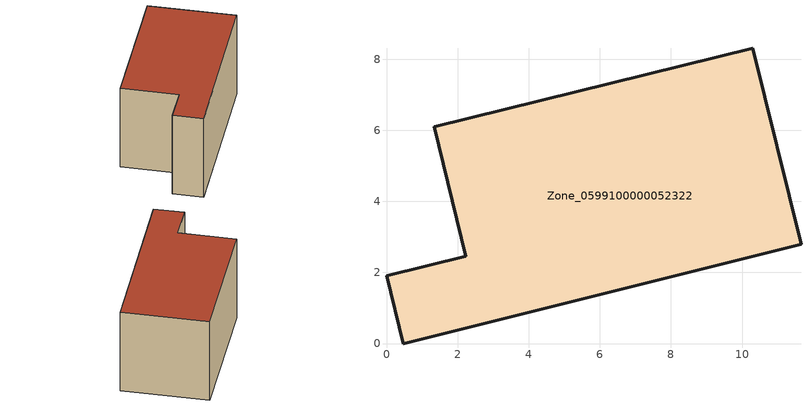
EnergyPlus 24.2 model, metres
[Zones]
Zone_0599100000052322
 floor ground (C_G): 11.66,2.79 0.47,0 0,1.91 2.23,2.45 1.34,6.09 10.3,8.3 z0
 wall outside (C_F): 0.47,0 11.66,2.79 10.3,8.3 1.34,6.09 2.23,2.45 0,1.91 0.47,0 z0:5.91
 roof outside (C_R): 0,1.91 0.47,0 11.66,2.79 10.3,8.3 1.34,6.09 2.23,2.45 z5.91
[BUILDING]
Pand.0599100000052322: North Axis=0; Terrain=City; Loads Convergence Tolerance Value=0.04; Temperature Convergence Tolerance Value=0.4; Solar Distribution=FullExterior; Maximum Number of Warmup Days=25; Minimum Number of Warmup Days=1
[Site:Location]
Rotterdam.The.Hague.AP_ZH_NLD Design_Conditions: Latitude=51.96; Longitude=4.45; Time Zone=1; Elevation=-4.5
[SITE:GROUNDTEMPERATURE:BUILDINGSURFACE]
18, 18, 18, 18, 18, 18, 18, 18, 18, 18, 18, 18
[MATERIAL] Thermal Absorptance=0.9; Solar Absorptance=0.7; Visible Absorptance=0.7
Name | Roughness | Thickness | Conductivity | Density | Specific Heat
G.TC.1975-1991 | MediumSmooth | 0.15 | 0.288461 | 540 | 1210
F.TC.1975-1991 | Rough | 0.3 | 0.230769 | 1920 | 840
R.TC.1975-1991 | MediumRough | 0.2 | 0.153846 | 1500 | 1000
[CONSTRUCTION]
C_G: G.TC.1975-1991
C_F: F.TC.1975-1991
C_R: R.TC.1975-1991
[ZONE]
Zone_0599100000052322: Type=1; Multiplier=1; Ceiling Height=Autocalculate; Volume=Autocalculate; Floor Area=autocalculate; Part of Total Floor Area=Yes
[ZONEINFILTRATION:DESIGNFLOWRATE]
Infil_Zone_0599100000052322: Zone or ZoneList or Space or SpaceList=Zone_0599100000052322; Schedule=AlwaysOn; Design Flow Rate Calculation Method=Flow/Area; Flow Rate per Floor Area=0.003; Constant Term Coefficient=1; Temperature Term Coefficient=0; Velocity Term Coefficient=0; Velocity Squared Term Coefficient=0
[HVACTEMPLATE:ZONE:IDEALLOADSAIRSYSTEM]
Zone_0599100000052322: Maximum Heating Supply Air Temperature=50; Minimum Cooling Supply Air Temperature=13; Maximum Heating Supply Air Humidity Ratio=0.0156; Minimum Cooling Supply Air Humidity Ratio=0.0077; Heating Limit=NoLimit; Cooling Limit=NoLimit; Dehumidification Control Type=ConstantSensibleHeatRatio; Cooling Sensible Heat Ratio=0.7; Dehumidification Setpoint=60; Humidification Control Type=None; Humidification Setpoint=30; Outdoor Air Method=None; Outdoor Air Flow Rate per Person=0.00944; Outdoor Air Flow Rate per Zone Floor Area=0; Outdoor Air Flow Rate per Zone=0; Demand Controlled Ventilation Type=None; Outdoor Air Economizer Type=NoEconomizer; Heat Recovery Type=None; Sensible Heat Recovery Effectiveness=0.7; Latent Heat Recovery Effectiveness=0.65
[ZONECONTROL:THERMOSTAT]
ThermostatControl_Zone_0599100000052322: Zone or ZoneList=Zone_0599100000052322; Control Type Schedule=DualSetpointControlType; Control 1=Thermostat_Zone_0599100000052322; Temperature Difference Between Cutout And Setpoint=0
[THERMOSTATSETPOINT:DUALSETPOINT]
Thermostat_Zone_0599100000052322: Heating Setpoint Temperature Schedule=HeatingSetpoint_Zone_0599100000052322; Cooling Setpoint Temperature Schedule=CoolingSetpoint_Zone_0599100000052322
[SCHEDULE:COMPACT]
HeatingSetpoint_Zone_0599100000052322: Through: 12/31, For: AllDays, Until: 24:00, 21
CoolingSetpoint_Zone_0599100000052322: Through: 12/31, For: AllDays, Until: 24:00, 24
DualSetpointControlType: Through: 12/31, For: AllDays, Until: 24:00, 4
AlwaysOn: Through: 12/31, For: AllDays, Until: 24:00, 1
